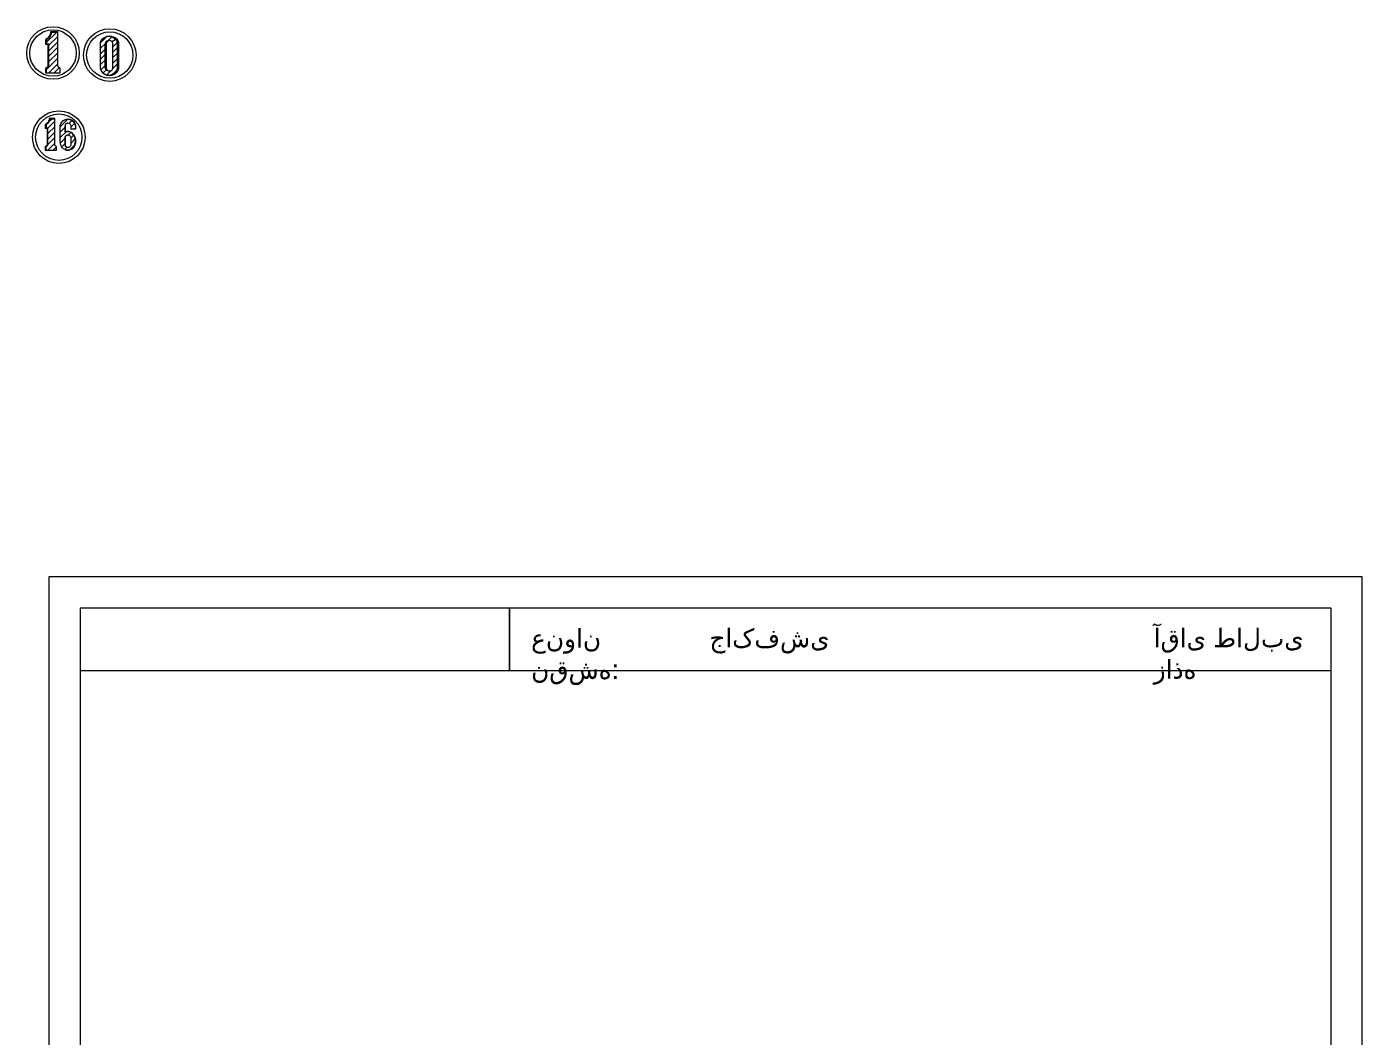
# Model space of a CAD drawing. Header units: inches. Extents: x 8 to 1469, y -316 to 465.
# Drawn here: x 526.8 to 959.9, y 137.6 to 465.1 of the extents above; entities that cross this region are included whole.
import ezdxf

# ---------------------------------------------------------------- set-up
doc = ezdxf.new("R2010")
doc.units = ezdxf.units.IN
doc.header["$MEASUREMENT"] = 0
doc.styles.get("Standard").update_dxf_attribs({"font": 'arial.ttf'})
pattern_1 = [(45, (3377.5813, -747.2396), (-0.8838835, 0.8838835), [])]

msp = doc.modelspace()

# ---------------------------------------------------------------- hatches: boundary and pattern name
at = {"lineweight": 20}
h = msp.add_hatch(dxfattribs=at)
h.set_pattern_fill('ANSI31', color=0, scale=10)
h.set_pattern_definition(pattern_1)
h.paths.add_polyline_path([(537.43, 451.78), (537.33, 451.83), (537.24, 451.88), (537.16, 451.95), (537.08, 452.03), (537.02, 452.12), (536.96, 452.21), (536.92, 452.31), (536.88, 452.41), (536.86, 452.52), (536.86, 452.63), (536.86, 463.4), (534.84, 463.4), (534.81, 463.14), (534.76, 462.9), (534.68, 462.65), (534.59, 462.42), (534.48, 462.19), (534.34, 461.98), (534.19, 461.77), (534.02, 461.58), (533.84, 461.41), (533.64, 461.25), (533.43, 461.11), (533.21, 460.99), (533.21, 459.47), (533.65, 459.47), (533.98, 459.44), (533.98, 452.67), (533.97, 452.57), (533.94, 452.46), (533.91, 452.36), (533.86, 452.27), (533.81, 452.18), (533.74, 452.1), (533.67, 452.02), (533.59, 451.95), (533.5, 451.89), (533.41, 451.84), (533.31, 451.8), (533.21, 451.77), (533.21, 450.23), (537.64, 450.23), (537.64, 451.72), (537.53, 451.75)])
h = msp.add_hatch(dxfattribs=at)
h.set_pattern_fill('ANSI31', color=0, scale=10)
h.set_pattern_definition(pattern_1)
h.paths.add_polyline_path([(556.11, 451.58), (556.11, 460.09), (555.84, 460.65), (555.46, 461.14), (554.98, 461.55), (554.44, 461.85), (553.84, 462.03), (553.22, 462.1), (552.88, 462.06), (552.4, 461.91), (551.85, 461.6), (551.37, 461.2), (550.98, 460.7), (550.71, 460.13), (550.71, 451.54), (550.94, 450.92), (551.3, 450.36), (551.77, 449.9), (552.34, 449.55), (552.89, 449.36), (553.22, 449.33), (553.88, 449.4), (554.5, 449.61), (555.06, 449.96), (555.53, 450.41), (555.89, 450.96)])
h.paths.add_polyline_path([(552.5, 460.05), (553.46, 460.78), (554.64, 460.29), (554.74, 459.5), (554.74, 451.42), (553.79, 450.69), (553.35, 450.87), (552.85, 450.93), (552.5, 451.76)], flags=16)
h = msp.add_hatch(dxfattribs=at)
h.set_pattern_fill('ANSI31', color=0, scale=10)
h.set_pattern_definition(pattern_1)
h.paths.add_polyline_path([(536.31, 426.35), (536.23, 426.38), (536.16, 426.43), (536.1, 426.48), (536.04, 426.54), (535.99, 426.6), (535.94, 426.68), (535.91, 426.75), (535.89, 426.83), (535.87, 426.92), (535.87, 427), (535.87, 435.29), (534.31, 435.29), (534.29, 435.09), (534.25, 434.9), (534.19, 434.72), (534.12, 434.53), (534.03, 434.36), (533.93, 434.19), (533.81, 434.04), (533.68, 433.89), (533.54, 433.76), (533.39, 433.64), (533.23, 433.53), (533.06, 433.44), (533.06, 432.26), (533.39, 432.26), (533.65, 432.24), (533.65, 427.03), (533.64, 426.95), (533.62, 426.87), (533.59, 426.8), (533.56, 426.72), (533.52, 426.65), (533.47, 426.59), (533.41, 426.53), (533.35, 426.48), (533.28, 426.43), (533.21, 426.39), (533.13, 426.36), (533.06, 426.34), (533.06, 425.15), (536.47, 425.15), (536.47, 426.3), (536.39, 426.32)])
h = msp.add_hatch(dxfattribs=at)
h.set_pattern_fill('ANSI31', color=0, scale=10)
h.set_pattern_definition(pattern_1)
h.paths.add_polyline_path([(541.79, 430.25), (541.63, 430.43), (541.45, 430.59), (541.26, 430.73), (541.06, 430.85), (540.85, 430.95), (540.62, 431.02), (540.39, 431.08), (540.16, 431.11), (539.92, 431.12), (539.76, 431.11), (539.55, 431.08), (539.32, 431.02), (539.22, 431.01), (539.22, 433.06), (539.25, 433.28), (539.34, 433.48), (539.47, 433.65), (539.64, 433.79), (539.85, 433.87), (539.95, 433.91), (540.17, 433.94), (540.39, 433.91), (540.59, 433.82), (540.77, 433.69), (540.9, 433.51), (540.99, 433.31), (541.02, 433.09), (541.02, 432.03), (542.57, 432.03), (542.57, 433.06), (542.39, 433.62), (542.09, 434.13), (541.69, 434.56), (541.19, 434.88), (540.64, 435.08), (540.06, 435.15), (540.06, 435.15), (539.47, 435.08), (538.97, 434.9), (538.51, 434.6), (538.1, 434.17), (537.8, 433.66), (537.63, 433.09), (537.63, 428.16), (537.63, 427.95), (537.64, 427.74), (537.67, 427.53), (537.7, 427.32), (537.74, 427.12), (537.79, 426.91), (537.83, 426.78), (538.03, 426.31), (538.32, 425.89), (538.7, 425.55), (539.07, 425.32), (539.52, 425.17), (540.03, 425.12), (540.53, 425.17), (541.01, 425.33), (541.45, 425.59), (541.59, 425.72), (541.79, 425.92), (542.12, 426.41), (542.37, 426.94), (542.52, 427.5), (542.57, 428.09), (542.52, 428.67), (542.37, 429.24), (542.12, 429.77)])
h.paths.add_polyline_path([(539.25, 429.42), (539.34, 429.62), (539.47, 429.8), (539.64, 429.93), (539.85, 430.01), (540.06, 430.04), (540.17, 430.04), (540.39, 430.01), (540.59, 429.93), (540.77, 429.79), (540.9, 429.62), (540.99, 429.41), (541.02, 429.19), (541.02, 426.78), (540.99, 426.57), (540.9, 426.36), (540.77, 426.19), (540.59, 426.05), (540.39, 425.97), (540.17, 425.94), (539.95, 425.97), (539.85, 426.01), (539.75, 426.05), (539.64, 426.09), (539.47, 426.22), (539.34, 426.4), (539.25, 426.6), (539.22, 426.82), (539.22, 429.2)], flags=16)

# ---------------------------------------------------------------- linework, layer by layer
at = {"color": 0, "lineweight": 20}
for p, q in [((533.21, 460.99), (533.21, 459.47)), ((533.21, 450.23), (537.64, 450.23)), ((533.06, 433.44), (533.06, 432.26)), ((539.95, 433.91), (540.17, 433.94)), ((533.06, 425.15), (536.47, 425.15))]:
    msp.add_line(p, q, dxfattribs=at)
for points in [[(532.87, 450.16), (537.64, 450.16), (537.64, 450.23), (537.64, 451.72), (537.53, 451.75), (537.43, 451.78), (537.33, 451.83), (537.24, 451.88), (537.16, 451.95), (537.08, 452.03), (537.02, 452.12), (536.96, 452.21), (536.92, 452.31), (536.88, 452.41), (536.86, 452.52), (536.86, 452.63), (536.86, 463.4), (536.86, 463.46), (534.51, 463.46), (534.48, 463.2), (534.43, 462.95), (534.36, 462.71), (534.26, 462.47), (534.15, 462.24), (534.01, 462.02), (533.86, 461.82), (533.69, 461.63), (533.5, 461.45), (533.3, 461.29), (533.09, 461.15), (532.87, 461.03), (532.87, 459.47), (533.21, 459.47), (533.65, 459.47), (533.65, 452.63), (533.63, 452.52), (533.61, 452.42), (533.57, 452.32), (533.53, 452.22), (533.47, 452.13), (533.4, 452.05), (533.33, 451.97), (533.25, 451.9), (533.16, 451.84), (533.07, 451.79), (532.97, 451.75), (532.87, 451.72), (532.87, 450.16), (533.21, 450.23), (533.21, 451.77), (533.31, 451.8), (533.41, 451.84), (533.5, 451.89), (533.59, 451.95), (533.67, 452.02), (533.74, 452.1), (533.81, 452.18), (533.86, 452.27), (533.91, 452.36), (533.94, 452.46), (533.97, 452.57), (533.98, 452.67), (533.98, 459.44), (533.65, 459.47)], [(534.51, 463.46), (534.84, 463.4), (536.86, 463.4)], [(532.87, 461.03), (533.21, 460.99), (533.43, 461.11), (533.64, 461.25), (533.84, 461.41), (534.02, 461.58), (534.19, 461.77), (534.34, 461.98), (534.48, 462.19), (534.59, 462.42), (534.68, 462.65), (534.76, 462.9), (534.81, 463.14), (534.84, 463.4)], [(553.22, 460.58), (552.94, 460.54), (552.67, 460.43), (552.44, 460.25), (552.26, 460.02), (552.15, 459.75), (552.12, 459.47), (552.12, 451.99), (552.15, 451.71), (552.26, 451.44), (552.44, 451.21), (552.67, 451.03), (552.94, 450.92), (553.22, 450.88), (553.62, 450.84), (553.91, 450.88), (554.18, 450.99), (554.42, 451.17), (554.59, 451.4), (554.71, 451.67), (554.74, 451.96), (554.74, 459.5)], [(554.74, 459.5), (554.71, 459.79), (554.59, 460.07), (554.42, 460.3), (554.18, 460.48), (553.91, 460.59), (553.62, 460.63), (553.33, 460.59), (553.06, 460.48), (552.83, 460.3), (552.65, 460.07), (552.54, 459.79), (552.5, 459.5), (552.5, 451.96), (552.54, 451.67), (552.65, 451.4), (552.83, 451.17), (553.06, 450.99), (553.33, 450.88), (553.62, 450.84)], [(552.88, 462.06), (553.22, 462.1), (553.84, 462.03), (554.44, 461.85), (554.98, 461.55), (555.46, 461.14), (555.84, 460.65), (556.11, 460.09), (556.11, 451.58), (555.89, 450.96), (555.53, 450.41), (555.06, 449.96), (554.5, 449.61), (553.88, 449.4), (553.22, 449.33), (552.89, 449.36)], [(532.79, 425.1), (536.47, 425.1), (536.47, 425.15), (536.47, 426.3), (536.39, 426.32), (536.31, 426.35), (536.23, 426.38), (536.16, 426.43), (536.1, 426.48), (536.04, 426.54), (535.99, 426.6), (535.94, 426.68), (535.91, 426.75), (535.89, 426.83), (535.87, 426.92), (535.87, 427), (535.87, 435.29), (535.87, 435.34), (534.06, 435.34), (534.04, 435.14), (534, 434.95), (533.94, 434.76), (533.87, 434.58), (533.78, 434.4), (533.68, 434.23), (533.56, 434.07), (533.43, 433.93), (533.28, 433.79), (533.13, 433.67), (532.97, 433.56), (532.79, 433.47), (532.79, 432.26), (533.06, 432.26), (533.39, 432.26), (533.39, 427), (533.38, 426.92), (533.36, 426.84), (533.34, 426.76), (533.3, 426.69), (533.26, 426.62), (533.21, 426.55), (533.15, 426.49), (533.09, 426.44), (533.02, 426.39), (532.95, 426.36), (532.87, 426.32), (532.79, 426.3), (532.79, 425.1), (533.06, 425.15), (533.06, 426.34), (533.13, 426.36), (533.21, 426.39), (533.28, 426.43), (533.35, 426.48), (533.41, 426.53), (533.47, 426.59), (533.52, 426.65), (533.56, 426.72), (533.59, 426.8), (533.62, 426.87), (533.64, 426.95), (533.65, 427.03), (533.65, 432.24), (533.39, 432.26)], [(532.79, 433.47), (533.06, 433.44), (533.23, 433.53), (533.39, 433.64), (533.54, 433.76), (533.68, 433.89), (533.81, 434.04), (533.93, 434.19), (534.03, 434.36), (534.12, 434.53), (534.19, 434.72), (534.25, 434.9), (534.29, 435.09), (534.31, 435.29)], [(534.06, 435.34), (534.31, 435.29), (535.87, 435.29)], [(537.74, 427.12), (537.7, 427.32), (537.67, 427.53), (537.64, 427.74), (537.63, 427.95), (537.63, 428.16), (537.63, 433.09), (537.8, 433.66), (538.1, 434.17), (538.51, 434.6), (538.97, 434.9), (539.01, 434.92), (539.57, 435.13), (540.16, 435.2), (540.17, 435.2), (540.75, 435.13), (541.31, 434.92), (541.81, 434.6)], [(538.97, 434.9), (539.47, 435.08), (540.06, 435.15), (540.06, 435.15), (540.64, 435.08), (541.19, 434.88), (541.69, 434.56), (542.09, 434.13), (542.39, 433.62), (542.57, 433.06), (542.57, 432.03)], [(540.17, 433.94), (540.39, 433.91), (540.59, 433.82), (540.77, 433.69), (540.9, 433.51), (540.99, 433.31), (541.02, 433.09), (541.02, 432.03), (542.57, 432.03), (542.7, 432.03), (542.7, 433.09), (542.52, 433.66), (542.22, 434.17), (541.81, 434.6)], [(539.07, 425.32), (539.52, 425.17), (540.03, 425.12), (540.53, 425.17), (541.01, 425.33), (541.45, 425.59), (541.59, 425.72), (541.79, 425.92), (542.12, 426.41), (542.37, 426.94), (542.52, 427.5), (542.57, 428.09), (542.52, 428.67), (542.37, 429.24), (542.12, 429.77), (541.79, 430.25), (541.63, 430.43), (541.45, 430.59), (541.26, 430.73), (541.06, 430.85), (540.85, 430.95), (540.62, 431.02), (540.39, 431.08), (540.16, 431.11), (539.92, 431.12), (539.76, 431.11)], [(539.32, 431.02), (539.22, 431.01), (539.22, 433.06)], [(541.71, 425.67), (541.91, 425.88), (542.25, 426.37), (542.49, 426.91), (542.65, 427.48), (542.7, 428.07), (542.65, 428.66), (542.49, 429.23), (542.25, 429.77), (541.91, 430.25), (541.75, 430.43), (541.57, 430.59), (541.38, 430.73), (541.18, 430.85), (540.96, 430.95), (540.73, 431.03), (540.5, 431.09), (540.27, 431.12), (540.03, 431.13), (539.79, 431.12), (539.76, 431.11), (539.55, 431.08), (539.32, 431.02), (539.32, 433.09)], [(539.75, 426.05), (539.57, 426.19), (539.43, 426.36), (539.35, 426.57), (539.32, 426.78), (539.32, 429.19), (539.35, 429.41), (539.43, 429.62), (539.57, 429.79), (539.75, 429.93), (539.95, 430.01), (540.17, 430.04)], [(541.71, 425.67), (541.57, 425.55), (541.13, 425.29), (540.64, 425.12), (540.13, 425.07), (539.62, 425.12), (539.14, 425.29), (539.07, 425.32), (538.7, 425.55), (538.32, 425.89), (538.03, 426.31), (537.83, 426.78), (537.79, 426.91), (537.74, 427.12)]]:
    msp.add_lwpolyline(points, dxfattribs=at)
for points in [[(551.37, 461.2), (551.85, 461.6), (552.4, 461.91), (552.88, 462.06), (553, 462.1), (553.62, 462.16), (554.25, 462.1), (554.85, 461.91), (555.4, 461.6), (555.88, 461.2), (556.26, 460.7), (556.54, 460.13), (556.54, 451.54), (556.31, 450.92), (555.95, 450.36), (555.47, 449.9), (554.91, 449.55), (554.28, 449.34), (553.62, 449.26), (552.97, 449.34), (552.89, 449.36), (552.34, 449.55), (551.77, 449.9), (551.3, 450.36), (550.94, 450.92), (550.71, 451.54), (550.71, 460.13), (550.98, 460.7)], [(539.32, 433.09), (539.35, 433.31), (539.43, 433.51), (539.57, 433.69), (539.75, 433.82), (539.95, 433.91), (539.85, 433.87), (539.64, 433.79), (539.47, 433.65), (539.34, 433.48), (539.25, 433.28), (539.22, 433.06)], [(540.77, 426.19), (540.59, 426.05), (540.39, 425.97), (540.17, 425.94), (539.95, 425.97), (539.85, 426.01), (539.75, 426.05), (539.64, 426.09), (539.47, 426.22), (539.34, 426.4), (539.25, 426.6), (539.22, 426.82), (539.22, 429.2), (539.25, 429.42), (539.34, 429.62), (539.47, 429.8), (539.64, 429.93), (539.85, 430.01), (540.06, 430.04), (540.17, 430.04), (540.39, 430.01), (540.59, 429.93), (540.77, 429.79), (540.9, 429.62), (540.99, 429.41), (541.02, 429.19), (541.02, 426.78), (540.99, 426.57), (540.9, 426.36)]]:
    msp.add_lwpolyline(points, close=True, dxfattribs=at)
at = {"lineweight": 20}
for points in [[(533.94, 286.83), (533.94, -315.53), (959.85, -315.53), (959.85, 286.83)], [(544.08, 276.69), (544.08, -295.69), (949.71, -295.69), (949.71, 276.69)], [(683.36, 276.69), (544.08, 276.69), (544.08, 256.41), (683.36, 256.41)], [(683.36, 256.41), (949.71, 256.41), (949.71, 276.69), (683.36, 276.69)]]:
    msp.add_lwpolyline(points, close=True, dxfattribs=at)
at = {"color": 0, "lineweight": 20}
for centre, radius in [((535.29, 456.61), 8.52), ((535.29, 456.61), 7.52), ((553.69, 455.95), 8.52), ((553.69, 455.95), 7.52), ((537.17, 429.33), 8.52), ((537.17, 429.33), 7.52)]:
    msp.add_circle(centre, radius, dxfattribs=at)

# ---------------------------------------------------------------- texts
at = {"lineweight": 20, "attachment_point": 1}
for s, width, insert, char_height in [('{\\fArial|b0|i0|c178|p34;عنوان نقشه}:', 45.1375, (690.34, 269.98), 6.0844), ('جاکفشی', 52.7389, (748.14, 270.07), 6.084), ('آقای طالبی زاذه', 52.7389, (892.21, 270.07), 6.0844)]:
    msp.add_mtext_dynamic_manual_height_columns(s, width=width, gutter_width=275.81, heights=[0], dxfattribs=dict(at, insert=insert, char_height=char_height))

doc.saveas('drawing.dxf')
